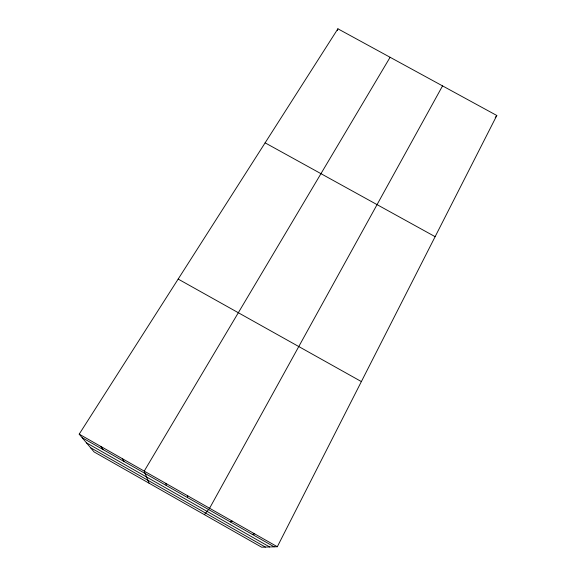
<?xml version="1.0" encoding="UTF-8"?>
<svg xmlns="http://www.w3.org/2000/svg" width="576" height="576" viewBox="0 0 576 576"><rect width="100%" height="100%" fill="white"/><g stroke="black" fill="none" stroke-linecap="round" stroke-linejoin="round"><path stroke-width="0.86" d="M187.394 497.498L187.762 495.842M337.378 30.499L337.903 28.8L496.807 115.495L277.315 546.732L261.626 547.2L94.075 451.93L79.193 434.153L337.903 28.8M442.548 85.889L209.592 508.248L204.401 514.656M390.11 57.283L144.216 471.103L149.112 483.221M495.223 117.634L496.807 115.495M230.393 521.935L232.121 521.05M252.266 534.37L254.7 533.88M265.118 142.848L435.125 236.678M178.171 279.072L361.375 381.578M79.193 434.153L277.315 546.732M82.159 437.688L274.183 546.826M86.458 442.829L269.654 546.962M90.497 447.646L265.399 547.085M100.829 446.443L103.133 449.611M122.501 458.762L124.142 461.556M165.967 483.458L166.277 485.496"/></g></svg>
